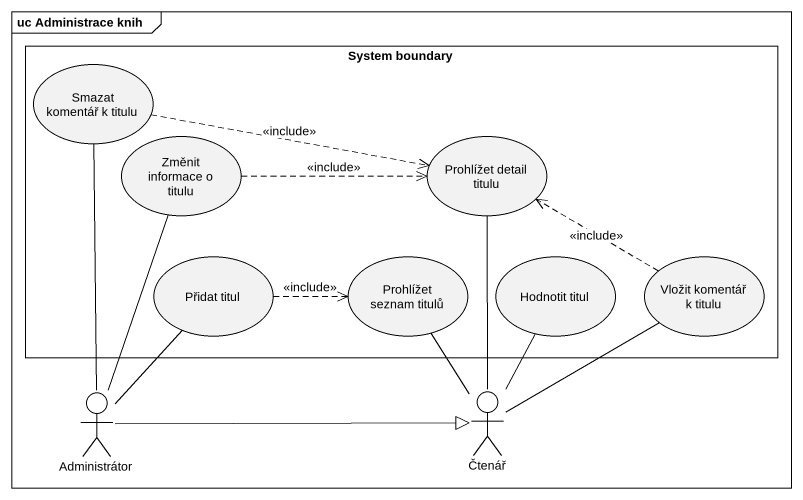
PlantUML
@startuml
mainframe uc Administrace knih
rectangle "System boundary" as System_boundary {
  usecase "Smazat komentář k titulu" as Smazat_komentář_k_titulu
  usecase "Změnit informace o titulu" as Změnit_informace_o_titulu
  usecase "Prohlížet detail titulu" as Prohlížet_detail_titulu
  usecase "Přidat titul" as Přidat_titul
  usecase "Prohlížet seznam titulů" as Prohlížet_seznam_titulů
  usecase "Hodnotit titul" as Hodnotit_titul
  usecase "Vložit komentář k titulu" as Vložit_komentář_k_titulu
}
actor Administrátor
actor Čtenář
Smazat_komentář_k_titulu .right.> Prohlížet_detail_titulu : <<include>>
Změnit_informace_o_titulu .right.> Prohlížet_detail_titulu : <<include>>
Prohlížet_detail_titulu -- Čtenář
Přidat_titul .right.> Prohlížet_seznam_titulů : <<include>>
Přidat_titul -- Administrátor
Prohlížet_seznam_titulů -- Čtenář
Vložit_komentář_k_titulu .left.> Prohlížet_detail_titulu : <<include>>
Administrátor -up- Smazat_komentář_k_titulu
Administrátor -up- Změnit_informace_o_titulu
Administrátor -right-|> Čtenář
Čtenář -up- Hodnotit_titul
Čtenář -up- Vložit_komentář_k_titulu
@enduml
